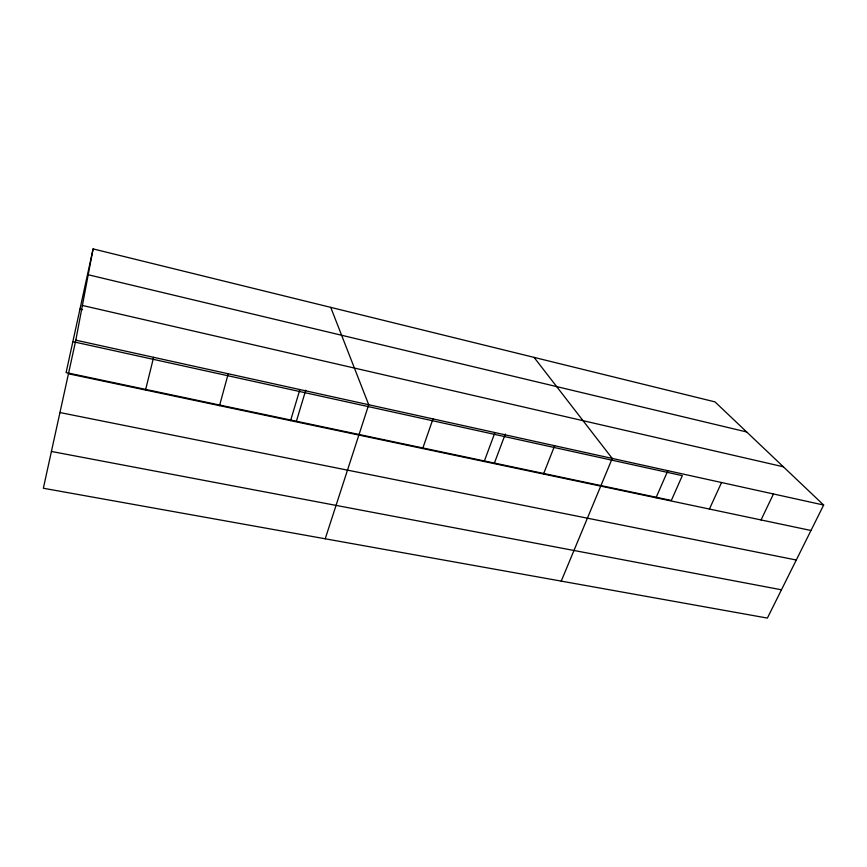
<?xml version="1.0" encoding="UTF-8"?>
<svg xmlns="http://www.w3.org/2000/svg" width="867" height="867" viewBox="0 0 867 867"><rect width="100%" height="100%" fill="white"/><g stroke="black" fill="none" stroke-linecap="round" stroke-linejoin="round"><path stroke-width="1.3" d="M75.819 340.167L93.105 248.916L714.993 401.887L823.65 505.038L767.382 618.084L43.35 488.251L75.819 340.167L823.65 505.038M93.105 248.916L66.098 372.593L671.34 500.454L682.318 475.658L72.85 341.641M145.537 390.031L153.611 357.312M219.514 405.648L228.238 373.764M290.575 420.647L299.874 389.565M296.395 421.243L305.758 390.193M325.212 538.797L368.713 404.737L330.728 307.362M422.684 448.532L433.001 418.913M484.187 461.515L494.938 432.568M494.407 463.076L505.32 433.999M543.501 474.032L554.642 445.725M561.242 581.118L612.243 458.426L534.061 357.377M656.005 497.777L667.85 470.683M709.412 509.048L721.55 482.529M761.042 519.94L773.462 493.962M51.413 451.458L781.47 589.798M59.942 412.551L796.285 560.017M68.45 373.764L810.981 530.485M79.97 309.064L82.582 309.66M82.387 305.455L783.345 466.782M88.206 274.763L746.671 431.961"/></g></svg>
